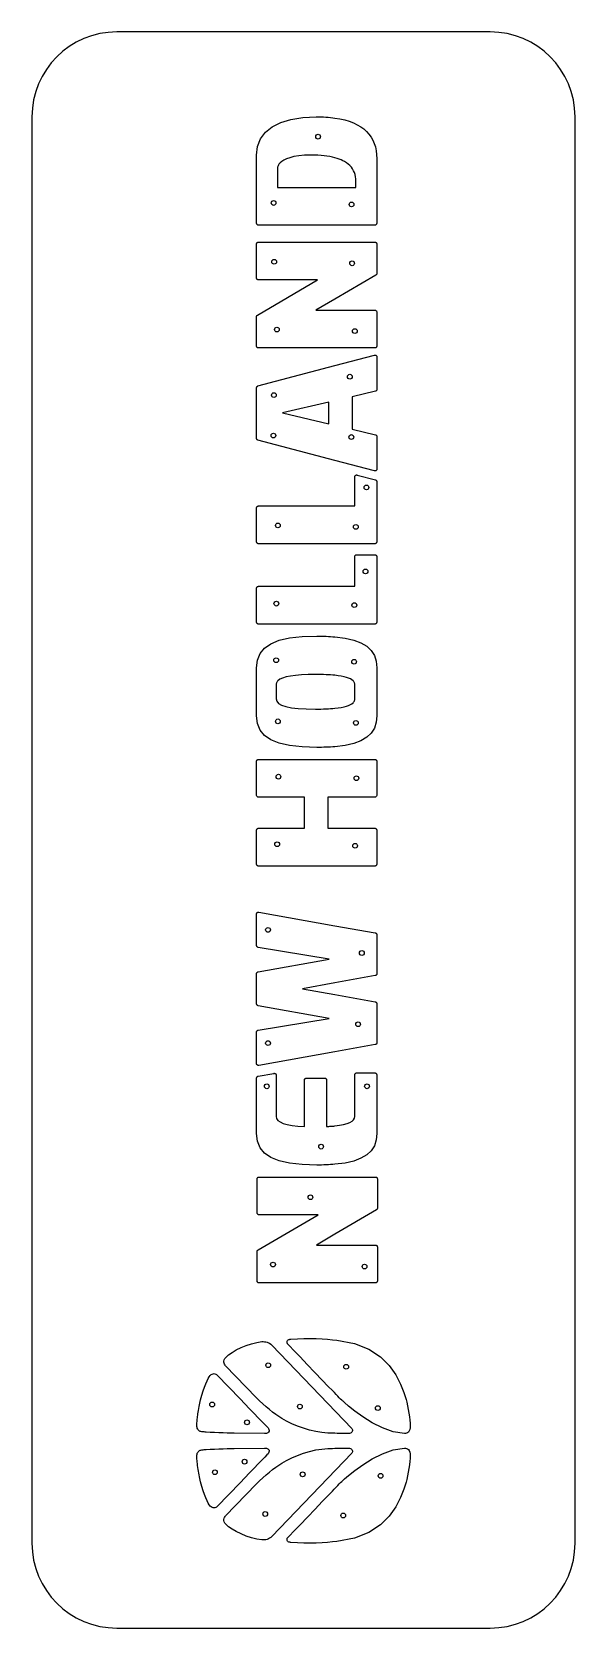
# Model space of a CAD drawing. Header units: millimetres. Extents: x 203 to 1016, y 25 to 2413.
import ezdxf

# ---------------------------------------------------------------- set-up
doc = ezdxf.new("R2010")
doc.units = ezdxf.units.MM
for name, color, linetype in [('HOLES-9-32', 5, 'Continuous'), ('PANEL-PROFILE', 1, 'Continuous'), ('REF-ARTWORK', 8, 'Continuous')]:
    doc.layers.add(name, color=color, linetype=linetype)

msp = doc.modelspace()

# ---------------------------------------------------------------- linework, layer by layer
at = {"layer": 'HOLES-9-32'}
for centre in [(631.3971, 2256.3004), (564.889, 2157.1509), (681.5289, 2154.9228), (565.6688, 2069.1418), (682.3087, 2066.9137), (569.7907, 1967.7641), (686.4306, 1965.536), (678.9665, 1897.2454), (565.3345, 1869.7286), (564.5547, 1809.2363), (681.1946, 1807.0082), (703.8097, 1731.5877), (571.2729, 1674.8056), (687.9128, 1672.5775), (702.3614, 1606.0354), (569.0109, 1557.7975), (685.6508, 1555.5694), (568.6766, 1473.1305), (685.3165, 1470.9024), (571.3263, 1381.6793), (687.9662, 1379.4512), (572.1061, 1298.9062), (688.746, 1296.6781), (570.2122, 1197.8629), (686.8521, 1195.6348), (556.5095, 1069.7484), (696.8784, 1035.2132), (691.3083, 928.5997), (556.5095, 900.4145), (554.6157, 835.8002), (704.6767, 835.8002), (635.9405, 745.5631), (620.0098, 669.8084), (563.9644, 569.193), (701.0004, 566.2028), (556.8208, 418.5327), (673.4607, 416.3046), (472.8924, 359.8439), (604.2119, 356.7312), (525.0484, 333.1728), (720.8518, 354.5031), (521.3863, 274.3083), (477.0143, 258.4662), (608.3338, 255.3535), (724.9737, 253.1254), (552.3646, 196.0587), (669.0045, 193.8306)]:
    msp.add_circle(centre, 3.57, dxfattribs=at)
at = {"layer": 'PANEL-PROFILE'}
for p, q in [((889, 2413), (330.2, 2413)), ((203.2, 2286), (203.2, 152.4)), ((1016, 152.4), (1016, 2286)), ((330.2, 25.4), (889, 25.4))]:
    msp.add_line(p, q, dxfattribs=at)
for centre, start, end in [((330.2, 2286), 90, 180), ((889, 2286), 360, 450), ((330.2, 152.4), 180, 270), ((889, 152.4), 270, 360)]:
    msp.add_arc(centre, 127, start, end, dxfattribs=at)
at = {"layer": 'REF-ARTWORK'}
for points in [[(656.4982, 2123.9587), (542.1838, 2123.9607), (541.6196, 2124.0175), (541.0945, 2124.1807), (540.6196, 2124.4396), (540.206, 2124.7838), (539.865, 2125.2024), (539.6076, 2125.6849), (539.445, 2126.2205), (539.3883, 2126.7988), (539.3886, 2228.7526), (540.8979, 2241.6651), (545.361, 2253.0565), (552.6808, 2262.865), (562.7599, 2271.0287), (575.5012, 2277.4859), (590.8075, 2282.1747), (608.5815, 2285.0333), (628.7261, 2285.9999), (632.4784, 2285.9703), (636.1498, 2285.8827), (639.7408, 2285.7385), (643.2515, 2285.5396), (646.6823, 2285.2874), (650.0335, 2284.9837), (653.3053, 2284.63), (656.4982, 2284.2279), (664.1794, 2282.9272), (671.3696, 2281.2761), (678.0656, 2279.2757), (684.2643, 2276.927), (689.9623, 2274.2311), (695.1565, 2271.189), (699.8436, 2267.8018), (704.0204, 2264.0704), (707.5799, 2260.0941), (710.6727, 2255.7871), (713.2963, 2251.153), (715.4483, 2246.1955), (717.1263, 2240.9183), (718.3279, 2235.3251), (719.0507, 2229.4197), (719.2921, 2223.2057), (719.2924, 2126.8011), (719.2355, 2126.222), (719.0721, 2125.6855), (718.8128, 2125.2023), (718.4682, 2124.7831), (718.0492, 2124.4384), (717.5663, 2124.179), (717.0304, 2124.0156), (716.452, 2123.9587), (656.4982, 2123.9587)], [(656.4982, 2180.5044), (688.11, 2180.5044), (688.11, 2189.4814), (687.9693, 2192.9972), (687.5471, 2196.3515), (686.8431, 2199.5423), (685.8571, 2202.5678), (684.5889, 2205.426), (683.0382, 2208.115), (681.2048, 2210.633), (679.0884, 2212.978), (676.4241, 2215.4019), (673.7986, 2217.3798), (671.1696, 2218.9995), (668.4952, 2220.3488), (665.7329, 2221.5154), (662.8408, 2222.5871), (659.7766, 2223.6517), (656.4982, 2224.797), (652.7732, 2225.7095), (648.843, 2226.5019), (644.7094, 2227.1738), (640.3738, 2227.7247), (635.8378, 2228.154), (631.1032, 2228.4613), (626.1716, 2228.646), (621.0444, 2228.7077), (611.005, 2228.4267), (602.393, 2227.6404), (595.0998, 2226.4338), (589.0168, 2224.8919), (584.0355, 2223.0996), (580.0471, 2221.1421), (576.9431, 2219.1042), (574.6148, 2217.0711), (573.6689, 2216.0727), (572.844, 2215.0405), (572.1416, 2213.9789), (571.5634, 2212.8925), (571.1109, 2211.7859), (570.7857, 2210.6636), (570.5894, 2209.5302), (570.5236, 2208.3901), (570.5236, 2180.5044), (656.4982, 2180.5044)], [(656.4962, 1940.2152), (542.1838, 1940.2152), (541.6195, 1940.2719), (541.0941, 1940.4345), (540.6189, 1940.6919), (540.2049, 1941.033), (539.8634, 1941.4465), (539.6057, 1941.9214), (539.4428, 1942.4466), (539.386, 1943.0108), (539.3864, 1987.0096), (539.4106, 1987.3643), (539.4816, 1987.7115), (539.5968, 1988.0477), (539.7538, 1988.3694), (539.9502, 1988.673), (540.1835, 1988.955), (540.4511, 1989.212), (540.7507, 1989.4404), (630.4756, 2042.0757), (542.1838, 2042.0754), (541.6195, 2042.1322), (541.0941, 2042.295), (540.6189, 2042.5526), (540.2049, 2042.8939), (539.8634, 2043.3075), (539.6057, 2043.7824), (539.4428, 2044.3073), (539.386, 2044.8709), (539.3864, 2095.8458), (539.4432, 2096.4002), (539.606, 2096.9145), (539.8637, 2097.3783), (540.2051, 2097.7811), (540.6191, 2098.1126), (541.0944, 2098.3623), (541.6198, 2098.5198), (542.1842, 2098.5746), (656.4982, 2098.5746), (716.452, 2098.5746), (717.0304, 2098.5198), (717.5663, 2098.3623), (718.0492, 2098.1126), (718.4682, 2097.7811), (718.8128, 2097.3783), (719.0721, 2096.9145), (719.2355, 2096.4002), (719.2924, 2095.8458), (719.2921, 2051.7334), (719.2688, 2051.356), (719.1997, 2050.9923), (719.0858, 2050.6455), (718.9283, 2050.319), (718.7281, 2050.016), (718.4865, 2049.7397), (718.2045, 2049.4934), (717.8832, 2049.2803), (656.4982, 2013.3482), (656.4982, 2013.3485), (628.272, 1996.7812), (656.4982, 1996.8258), (716.452, 1996.9394), (717.0304, 1996.8758), (717.5663, 1996.6944), (718.0492, 1996.4097), (718.4682, 1996.036), (718.8128, 1995.5877), (719.0721, 1995.0792), (719.2355, 1994.5248), (719.2924, 1993.9389), (719.2921, 1943.0108), (719.2341, 1942.4467), (719.0701, 1941.9213), (718.8113, 1941.446), (718.4689, 1941.0319), (718.0541, 1940.6903), (717.5782, 1940.4324), (717.0525, 1940.2694), (716.4882, 1940.2126), (716.4517, 1940.213), (656.4962, 1940.213), (656.4962, 1940.2152)], [(656.4982, 1913.8743), (715.7707, 1929.6002), (716.0927, 1929.6678), (716.4119, 1929.6988), (716.7276, 1929.6928), (717.0389, 1929.6497), (717.345, 1929.5692), (717.6451, 1929.4511), (717.9383, 1929.2953), (718.2237, 1929.1015), (718.4658, 1928.8782), (718.6789, 1928.6353), (718.862, 1928.3747), (719.0141, 1928.0984), (719.1342, 1927.8082), (719.2213, 1927.5061), (719.2742, 1927.1938), (719.2921, 1926.8734), (719.2918, 1878.216), (719.2491, 1877.7387), (719.1293, 1877.2851), (718.9386, 1876.8629), (718.683, 1876.4796), (718.3685, 1876.143), (718.0013, 1875.8605), (717.5874, 1875.64), (717.1328, 1875.4889), (682.3381, 1867.3756), (682.3384, 1818.6491), (717.1331, 1810.4914), (717.585, 1810.3424), (717.9981, 1810.1226), (718.3658, 1809.8401), (718.6816, 1809.5026), (718.9388, 1809.1182), (719.1306, 1808.6948), (719.2506, 1808.2403), (719.2921, 1807.7626), (719.2921, 1759.1049), (719.2741, 1758.7847), (719.2209, 1758.4727), (719.1336, 1758.1709), (719.0133, 1757.8811), (718.8611, 1757.6052), (718.678, 1757.3449), (718.4652, 1757.1023), (718.2237, 1756.879), (717.9581, 1756.7064), (717.6743, 1756.5647), (717.3754, 1756.4549), (717.0648, 1756.3782), (716.7455, 1756.3356), (716.4209, 1756.3281), (716.0943, 1756.3569), (715.7687, 1756.423), (656.4982, 1771.9906), (541.4563, 1802.1954), (541.0217, 1802.3591), (540.6251, 1802.5895), (540.2727, 1802.8786), (539.9707, 1803.2182), (539.7251, 1803.6004), (539.5421, 1804.0172), (539.4278, 1804.4605), (539.3883, 1804.9222), (539.3883, 1880.671), (539.4278, 1881.148), (539.5421, 1881.6017), (539.7251, 1882.0239), (539.9707, 1882.4065), (540.2727, 1882.7411), (540.6251, 1883.0196), (541.0217, 1883.2338), (541.4563, 1883.3755), (656.4982, 1913.8743)], [(647.4076, 1826.8314), (647.4076, 1859.1933), (578.2964, 1843.0114), (647.4076, 1826.8314)], [(656.4962, 1647.313), (542.1838, 1647.313), (541.6195, 1647.3697), (541.0941, 1647.5322), (540.6189, 1647.789), (540.2049, 1648.1287), (539.8634, 1648.5397), (539.6057, 1649.0107), (539.4428, 1649.53), (539.386, 1650.0863), (539.3864, 1701.0854), (539.4432, 1701.6411), (539.606, 1702.1599), (539.8637, 1702.6305), (540.2051, 1703.0413), (540.6191, 1703.3809), (541.0944, 1703.6376), (541.6198, 1703.8001), (542.1842, 1703.8568), (656.4982, 1703.8568), (686.3605, 1703.8568), (686.3605, 1747.4702), (686.3814, 1747.7853), (686.4424, 1748.0982), (686.5406, 1748.4042), (686.6734, 1748.699), (686.8381, 1748.9779), (687.0318, 1749.2363), (687.2519, 1749.4698), (687.4957, 1749.6738), (687.7591, 1749.8686), (688.0357, 1750.027), (688.3239, 1750.1486), (688.6222, 1750.2333), (688.9289, 1750.2808), (689.2425, 1750.2907), (689.5613, 1750.2627), (689.8839, 1750.1967), (717.2018, 1742.9695), (717.6502, 1742.8279), (718.0552, 1742.6143), (718.412, 1742.3374), (718.7153, 1742.006), (718.96, 1741.6287), (719.1411, 1741.2144), (719.2535, 1740.7717), (719.2921, 1740.3095), (719.2921, 1650.0863), (719.2353, 1649.53), (719.0718, 1649.0107), (718.8125, 1648.5397), (718.468, 1648.1287), (718.049, 1647.789), (717.5662, 1647.5322), (717.0302, 1647.3697), (716.4517, 1647.313), (656.4982, 1647.313), (656.4962, 1647.313)], [(656.4962, 1527.1581), (542.1838, 1527.1581), (541.6195, 1527.2148), (541.0941, 1527.3774), (540.6189, 1527.6347), (540.2049, 1527.9756), (539.8634, 1528.3889), (539.6057, 1528.8635), (539.4428, 1529.3881), (539.386, 1529.9517), (539.3864, 1580.884), (539.4432, 1581.4623), (539.606, 1581.998), (539.8637, 1582.4805), (540.2051, 1582.8991), (540.6191, 1583.2433), (541.0944, 1583.5022), (541.6198, 1583.6654), (542.1842, 1583.7222), (656.4982, 1583.7222), (656.4982, 1583.7241), (686.3605, 1583.7241), (686.3605, 1628.1771), (686.4174, 1628.7334), (686.5808, 1629.2527), (686.8402, 1629.7236), (687.1849, 1630.1346), (687.6041, 1630.4743), (688.0873, 1630.7311), (688.6238, 1630.8936), (689.2029, 1630.9503), (716.4501, 1630.9503), (717.0292, 1630.8936), (717.5657, 1630.7311), (718.0489, 1630.4743), (718.4681, 1630.1346), (718.8127, 1629.7236), (719.0721, 1629.2527), (719.2356, 1628.7334), (719.2924, 1628.1771), (719.2921, 1529.9536), (719.2341, 1529.3894), (719.0701, 1528.864), (718.8113, 1528.3887), (718.4689, 1527.9747), (718.0541, 1527.6331), (717.5782, 1527.3752), (717.0525, 1527.2123), (716.4882, 1527.1555), (716.4517, 1527.1558), (656.4962, 1527.1562), (656.4962, 1527.1581)], [(656.4982, 1508.0912), (671.7508, 1506.1386), (684.7571, 1503.158), (695.5825, 1499.1161), (704.2928, 1493.9794), (710.9533, 1487.7146), (715.6297, 1480.2884), (718.3874, 1471.6672), (719.2921, 1461.8178), (719.2921, 1390.1157), (718.3874, 1380.2588), (715.6297, 1371.632), (710.9533, 1364.2015), (704.2928, 1357.934), (695.5825, 1352.7958), (684.7571, 1348.7534), (671.7508, 1345.7733), (656.4982, 1343.8219), (653.3903, 1343.5665), (650.2027, 1343.3471), (646.9342, 1343.1631), (643.5837, 1343.014), (640.1502, 1342.8991), (636.6325, 1342.8178), (633.0296, 1342.7695), (629.3404, 1342.7535), (607.3616, 1343.4257), (588.6694, 1345.4812), (573.154, 1348.978), (560.7058, 1353.9743), (551.2149, 1360.528), (544.5716, 1368.6975), (540.666, 1378.5407), (539.3886, 1390.1157), (539.3883, 1461.8178), (540.6657, 1473.3721), (544.5712, 1483.2035), (551.2145, 1491.3682), (560.7054, 1497.9223), (573.1537, 1502.9221), (588.669, 1506.4238), (607.3612, 1508.4836), (629.34, 1509.1577), (633.0292, 1509.1417), (636.6322, 1509.0934), (640.1499, 1509.0122), (643.5835, 1508.8974), (646.934, 1508.7485), (650.2026, 1508.5649), (653.3903, 1508.346), (656.4982, 1508.0912)], [(656.4982, 1450.6373), (653.4161, 1450.9168), (650.1852, 1451.158), (646.8041, 1451.3612), (643.2712, 1451.5268), (639.5847, 1451.6551), (635.7432, 1451.7463), (631.7451, 1451.8008), (627.5887, 1451.8189), (616.4036, 1451.6745), (606.429, 1451.2392), (597.6527, 1450.5098), (590.0624, 1449.4833), (583.6461, 1448.1563), (578.3915, 1446.5257), (574.2864, 1444.5885), (571.3186, 1442.3413), (570.7193, 1441.6718), (570.1988, 1440.9899), (569.7575, 1440.292), (569.3957, 1439.5742), (569.1137, 1438.833), (568.9119, 1438.0646), (568.7905, 1437.2654), (568.75, 1436.4317), (568.75, 1415.4327), (569.6544, 1411.803), (572.3763, 1408.6665), (576.9284, 1406.0204), (583.3235, 1403.8618), (591.5745, 1402.1879), (601.6941, 1400.9958), (613.6952, 1400.2826), (627.5906, 1400.0455), (631.746, 1400.0638), (635.7434, 1400.1195), (639.5844, 1400.2135), (643.2705, 1400.347), (646.8033, 1400.521), (650.1845, 1400.7364), (653.4156, 1400.9944), (656.4982, 1401.296), (656.4982, 1401.2962), (661.5757, 1401.8864), (666.1736, 1402.6007), (670.2938, 1403.4397), (673.9382, 1404.4038), (677.1085, 1405.4937), (679.8067, 1406.7098), (682.0345, 1408.0528), (683.7938, 1409.5231), (684.4129, 1410.1885), (684.9425, 1410.8721), (685.3847, 1411.5752), (685.7417, 1412.2992), (686.0156, 1413.0456), (686.2087, 1413.8157), (686.3229, 1414.6109), (686.3605, 1415.4327), (686.3605, 1436.4317), (686.3229, 1437.2654), (686.2087, 1438.0644), (686.0156, 1438.8325), (685.7417, 1439.5735), (685.3847, 1440.2911), (684.9425, 1440.9891), (684.4129, 1441.6713), (683.7938, 1442.3413), (682.0344, 1443.8136), (679.8065, 1445.1619), (677.1083, 1446.3861), (673.938, 1447.4859), (670.2937, 1448.4612), (666.1736, 1449.3116), (661.5757, 1450.0371), (656.4982, 1450.6373)], [(656.4962, 1221.8688), (716.4517, 1221.8691), (717.0302, 1221.8123), (717.5662, 1221.6491), (718.049, 1221.39), (718.468, 1221.0458), (718.8125, 1220.6269), (719.0718, 1220.144), (719.2353, 1219.6077), (719.2921, 1219.0287), (719.2924, 1168.0987), (719.2355, 1167.5389), (719.0721, 1167.0114), (718.8128, 1166.5294), (718.4682, 1166.1058), (718.0492, 1165.7537), (717.5663, 1165.486), (717.0304, 1165.3159), (716.452, 1165.2563), (656.4982, 1165.2563), (656.4982, 1165.2583), (542.1842, 1165.2583), (541.6198, 1165.3179), (541.0944, 1165.488), (540.6191, 1165.7556), (540.2051, 1166.1075), (539.8637, 1166.5309), (539.606, 1167.0125), (539.4432, 1167.5395), (539.3864, 1168.0987), (539.386, 1219.0307), (539.4428, 1219.609), (539.6057, 1220.1446), (539.8634, 1220.6271), (540.2049, 1221.0457), (540.6189, 1221.3899), (541.0941, 1221.6488), (541.6195, 1221.812), (542.1838, 1221.8688), (610.8835, 1221.8688), (610.8839, 1268.3249), (542.1822, 1268.3249), (541.6178, 1268.3817), (541.0924, 1268.5449), (540.6171, 1268.8038), (540.2032, 1269.148), (539.8617, 1269.5666), (539.604, 1270.0491), (539.4412, 1270.5848), (539.3844, 1271.1631), (539.3841, 1322.0954), (539.4409, 1322.6516), (539.6038, 1323.1707), (539.8615, 1323.6413), (540.203, 1324.052), (540.617, 1324.3913), (541.0922, 1324.6478), (541.6176, 1324.8101), (542.1819, 1324.8667), (656.4962, 1324.8667), (656.5001, 1324.8667), (716.4517, 1324.8667), (717.0302, 1324.81), (717.5662, 1324.6475), (718.049, 1324.3908), (718.468, 1324.0513), (718.8125, 1323.6405), (719.0718, 1323.1699), (719.2353, 1322.6511), (719.2921, 1322.0954), (719.2924, 1271.1631), (719.2355, 1270.5848), (719.0721, 1270.0491), (718.8128, 1269.5666), (718.4682, 1269.148), (718.0492, 1268.8038), (717.5663, 1268.5449), (717.0304, 1268.3817), (716.452, 1268.3249), (656.5001, 1268.3249), (656.5001, 1268.3227), (645.8163, 1268.3227), (645.8163, 1221.8688), (656.4962, 1221.8688)], [(656.4982, 1076.0789), (716.973, 1065.2834), (717.4556, 1065.1635), (717.898, 1064.964), (718.2928, 1064.6933), (718.6325, 1064.3604), (718.9098, 1063.9738), (719.117, 1063.5422), (719.2469, 1063.0743), (719.2918, 1062.5789), (719.2918, 1062.557), (719.2921, 1004.1253), (719.2485, 1003.6244), (719.1219, 1003.1494), (718.9187, 1002.7096), (718.6452, 1002.3138), (718.3077, 1001.9713), (717.9126, 1001.6912), (717.4662, 1001.4823), (716.9749, 1001.354), (656.5001, 990.4449), (608.2723, 981.6952), (656.4982, 973.0123), (716.973, 962.1054), (717.4644, 961.9834), (717.9109, 961.7773), (718.3063, 961.4972), (718.6442, 961.1529), (718.918, 960.7543), (719.1216, 960.3114), (719.2484, 959.834), (719.2921, 959.3322), (719.2921, 900.9005), (719.2485, 900.3996), (719.1219, 899.9246), (718.9187, 899.4848), (718.6452, 899.089), (718.3077, 898.7465), (717.9126, 898.4664), (717.4662, 898.2575), (716.9749, 898.1292), (656.5001, 887.3337), (542.7051, 867.0606), (542.1687, 867.0074), (541.9204, 867.0188), (541.6758, 867.0528), (541.4362, 867.1086), (541.2031, 867.1859), (540.978, 867.284), (540.7624, 867.4024), (540.5577, 867.5405), (540.3653, 867.6978), (540.1458, 867.8986), (539.9517, 868.1206), (539.7843, 868.3612), (539.6447, 868.6181), (539.5342, 868.8887), (539.4537, 869.1707), (539.4046, 869.4615), (539.388, 869.7587), (539.388, 869.7881), (539.3883, 917.0382), (539.4329, 917.5391), (539.5622, 918.0141), (539.7693, 918.4539), (540.0471, 918.8497), (540.3888, 919.1922), (540.7874, 919.4723), (541.2361, 919.6812), (541.7278, 919.8095), (647.9082, 937.3093), (541.6606, 956.3762), (541.1904, 956.5063), (540.7581, 956.7182), (540.3713, 957.0024), (540.0377, 957.3494), (539.765, 957.7496), (539.5606, 958.1935), (539.4324, 958.6715), (539.388, 959.174), (539.3883, 1004.3077), (539.4328, 1004.8068), (539.5612, 1005.2773), (539.7657, 1005.7116), (540.0385, 1006.1024), (540.372, 1006.442), (540.7584, 1006.7229), (541.19, 1006.9378), (541.659, 1007.079), (647.9085, 1026.1701), (541.7281, 1043.6457), (541.2398, 1043.7739), (540.7928, 1043.9816), (540.3943, 1044.2603), (540.0518, 1044.6011), (539.7725, 1044.9955), (539.564, 1045.4347), (539.4334, 1045.9101), (539.3883, 1046.4128), (539.3883, 1046.4193), (539.3883, 1093.601), (539.4042, 1093.9212), (539.4514, 1094.2323), (539.5296, 1094.5317), (539.6381, 1094.8167), (539.7765, 1095.0846), (539.9441, 1095.3329), (540.1406, 1095.5589), (540.3653, 1095.76), (540.6062, 1095.9569), (540.8677, 1096.1212), (541.147, 1096.2526), (541.4409, 1096.3505), (541.7466, 1096.4143), (542.0611, 1096.4436), (542.3815, 1096.4379), (542.7048, 1096.3965), (656.4982, 1076.0789)], [(656.4982, 719.1114), (653.3903, 718.8491), (650.2027, 718.6242), (646.9342, 718.4361), (643.5837, 718.2838), (640.1502, 718.1667), (636.6325, 718.084), (633.0296, 718.035), (629.3404, 718.0188), (607.3616, 718.692), (588.6694, 720.7499), (573.154, 724.2498), (560.7058, 729.2489), (551.2149, 735.8044), (544.5716, 743.9738), (540.666, 753.8142), (539.3886, 765.3829), (539.3883, 848.2188), (539.4328, 848.6993), (539.5612, 849.1606), (539.7657, 849.5925), (540.0385, 849.9846), (540.372, 850.3265), (540.7584, 850.6079), (541.19, 850.8183), (541.659, 850.9475), (565.4555, 855.1968), (565.7561, 855.2241), (566.0594, 855.22), (566.3617, 855.1853), (566.6592, 855.121), (566.9482, 855.0278), (567.2248, 854.9068), (567.4854, 854.7587), (567.7262, 854.5845), (567.9664, 854.3761), (568.1744, 854.1448), (568.3504, 853.8934), (568.4943, 853.6243), (568.6062, 853.3404), (568.6861, 853.0441), (568.734, 852.7383), (568.75, 852.4255), (568.75, 790.6999), (569.4014, 787.5819), (571.3616, 784.8235), (574.6397, 782.4215), (579.2446, 780.373), (585.1853, 778.6751), (592.4709, 777.3248), (601.1104, 776.3191), (611.1127, 775.6551), (611.1127, 845.1514), (611.1695, 845.7305), (611.3323, 846.267), (611.59, 846.7502), (611.9315, 847.1694), (612.3454, 847.5141), (612.8207, 847.7735), (613.3461, 847.9369), (613.9105, 847.9938), (641.2265, 847.9938), (641.7822, 847.9369), (642.301, 847.7735), (642.7716, 847.5142), (643.1824, 847.1697), (643.5219, 846.7507), (643.7786, 846.2678), (643.9411, 845.7318), (643.9978, 845.1534), (643.9978, 775.6551), (645.6793, 775.743), (647.3284, 775.8375), (648.9442, 775.9388), (650.5261, 776.0473), (652.0731, 776.1632), (653.5847, 776.2868), (655.06, 776.4185), (656.4982, 776.5586), (656.4982, 776.5634), (663.5496, 777.4532), (669.6399, 778.59), (674.7757, 779.9755), (678.9634, 781.6116), (682.2092, 783.5002), (684.5198, 785.6432), (685.9014, 788.0425), (686.3605, 790.6999), (686.3605, 852.9932), (686.4174, 853.5495), (686.5808, 854.0688), (686.8402, 854.5398), (687.1849, 854.9508), (687.6041, 855.2905), (688.0873, 855.5473), (688.6238, 855.7098), (689.2029, 855.7665), (716.4501, 855.7665), (717.0292, 855.7098), (717.5657, 855.5473), (718.0489, 855.2905), (718.4681, 854.9508), (718.8127, 854.5398), (719.0721, 854.0688), (719.2356, 853.5495), (719.2924, 852.9932), (719.2921, 765.3829), (718.3874, 755.5142), (715.6297, 746.8839), (710.9533, 739.4562), (704.2928, 733.1957), (695.5825, 728.0665), (684.7571, 724.0332), (671.7508, 721.06), (656.4982, 719.1114)], [(656.4982, 541.7966), (543.0476, 541.7966), (542.4685, 541.8533), (541.932, 542.0158), (541.4488, 542.2726), (541.0295, 542.6123), (540.6849, 543.0233), (540.4255, 543.4942), (540.2621, 544.0135), (540.2052, 544.5698), (540.2052, 588.5222), (540.2303, 588.9001), (540.3032, 589.2638), (540.4203, 589.6098), (540.5783, 589.9347), (540.7735, 590.2351), (541.0024, 590.5076), (541.2615, 590.7486), (541.5473, 590.9549), (631.339, 643.5902), (543.0476, 643.5899), (542.4685, 643.6467), (541.932, 643.8099), (541.4488, 644.069), (541.0295, 644.4132), (540.6849, 644.8321), (540.4255, 645.315), (540.2621, 645.8513), (540.2052, 646.4303), (540.2052, 697.3604), (540.2621, 697.9236), (540.4255, 698.4462), (540.6849, 698.9176), (541.0295, 699.327), (541.4488, 699.664), (541.932, 699.9178), (542.4685, 700.0779), (543.0476, 700.1336), (656.4982, 700.1336), (717.3154, 700.1336), (717.8711, 700.0779), (718.3899, 699.9178), (718.8605, 699.664), (719.2713, 699.327), (719.6109, 698.9176), (719.8676, 698.4462), (720.0301, 697.9236), (720.0868, 697.3604), (720.0868, 653.2947), (720.0871, 653.2408), (720.0632, 652.8779), (719.9929, 652.5257), (719.8785, 652.1884), (719.7223, 651.8698), (719.5266, 651.5739), (719.2935, 651.3046), (719.0253, 651.066), (718.7244, 650.862), (656.4982, 614.4089), (629.0686, 598.3403), (656.4982, 598.3403), (717.3154, 598.3422), (717.8711, 598.2854), (718.3899, 598.1219), (718.8605, 597.8625), (719.2713, 597.5179), (719.6109, 597.0987), (719.8676, 596.6155), (720.0301, 596.079), (720.0868, 595.4999), (720.0868, 544.5698), (720.0288, 544.0119), (719.8664, 543.4919), (719.6106, 543.021), (719.2723, 542.6103), (718.8626, 542.2714), (718.3926, 542.0153), (717.8732, 541.8534), (717.3154, 541.7969), (656.4982, 541.7966)], [(493.1149, 417.6864), (493.1171, 417.6864), (492.1667, 418.7777), (491.3345, 420.0489), (490.7065, 421.4882), (490.3686, 423.0841), (490.4071, 424.8248), (490.9077, 426.6986), (491.9567, 428.6939), (493.64, 430.799), (497.392, 434.1238), (502.613, 437.7116), (508.9928, 441.3673), (516.2208, 444.8961), (523.987, 448.103), (531.9809, 450.7932), (539.8921, 452.7716), (547.4105, 453.8434), (549.3284, 453.9117), (551.2816, 453.8127), (553.2459, 453.5262), (555.1971, 453.0318), (557.1109, 452.3095), (558.9632, 451.339), (560.7297, 450.1001), (562.3862, 448.5725), (681.7707, 323.9859), (682.417, 323.0474), (682.7564, 321.9437), (682.7931, 320.7608), (682.5314, 319.5846), (681.9757, 318.5011), (681.1304, 317.5964), (679.9996, 316.9565), (678.5878, 316.6674), (677.404, 316.6167), (676.1594, 316.5832), (674.8637, 316.5647), (673.5264, 316.5591), (672.157, 316.564), (670.7652, 316.5775), (669.3604, 316.5972), (667.9524, 316.6209), (663.9511, 316.6231), (660.0329, 316.6708), (656.3367, 316.7498), (653.0012, 316.846), (650.1653, 316.9454), (647.9678, 317.0338), (646.5475, 317.0972), (646.0432, 317.1215), (637.2643, 317.7838), (628.1136, 319.2676), (618.803, 321.4565), (609.5445, 324.2346), (600.5503, 327.4857), (592.0322, 331.0936), (584.2024, 334.9421), (577.2728, 338.9152), (572.704, 341.8739), (568.0665, 345.0839), (563.3619, 348.5597), (558.5919, 352.316), (553.7579, 356.3673), (548.8615, 360.7284), (543.9042, 365.4137), (538.8877, 370.4379), (493.1149, 417.6864)], [(590.8435, 457.5272), (600.6022, 458.2708), (610.2539, 458.6206), (619.6871, 458.643), (628.7907, 458.4043), (637.4534, 457.9706), (645.5638, 457.4083), (653.0108, 456.7836), (659.683, 456.1629), (686.0609, 451.1929), (707.5166, 442.5365), (724.5881, 431.1624), (737.8137, 418.0395), (747.7314, 404.1367), (754.8795, 390.4228), (759.796, 377.8667), (763.0192, 367.4373), (764.1157, 363.134), (765.1984, 358.0624), (766.2301, 352.5257), (767.1734, 346.8273), (767.991, 341.2707), (768.6455, 336.1591), (769.0997, 331.7958), (769.3162, 328.4844), (769.2089, 325.0763), (768.6802, 322.3431), (767.8032, 320.2204), (766.6508, 318.6436), (765.296, 317.5483), (763.8117, 316.8701), (762.2711, 316.5445), (760.7469, 316.507), (744.0217, 319.1735), (727.6263, 324.9028), (712.1464, 332.6415), (698.1678, 341.3358), (686.276, 349.9321), (677.0567, 357.3768), (671.0957, 362.6163), (668.9785, 364.5969), (668.1328, 365.265), (666.857, 366.43), (665.1999, 368.0349), (663.2106, 370.0228), (660.938, 372.3368), (658.431, 374.9199), (655.7387, 377.7151), (652.9099, 380.6656), (646.7421, 386.9517), (637.6509, 396.3563), (626.7909, 407.6599), (615.3164, 419.6429), (604.3821, 431.0859), (595.1425, 440.7693), (588.7521, 447.4737), (586.3654, 449.9795), (586.0673, 450.2896), (585.8047, 450.6261), (585.5788, 450.9857), (585.391, 451.3655), (585.2426, 451.7624), (585.1349, 452.1732), (585.0694, 452.595), (585.0472, 453.0246), (585.1271, 453.9654), (585.3597, 454.7983), (585.7343, 455.5204), (586.2403, 456.1287), (586.8671, 456.6204), (587.6039, 456.9926), (588.4402, 457.2425), (589.3652, 457.3671), (590.8435, 457.5272)], [(449.9594, 330.4165), (449.962, 330.412), (450.099, 332.3173), (450.255, 334.2295), (450.4293, 336.1458), (450.6211, 338.0633), (450.8299, 339.9791), (451.055, 341.8904), (451.2957, 343.7943), (451.5514, 345.6879), (451.9587, 348.3546), (452.4094, 351.0947), (452.8977, 353.8688), (453.4183, 356.6375), (453.9655, 359.3614), (454.5338, 362.0009), (455.1176, 364.5167), (455.7113, 366.8693), (457.5995, 373.8124), (459.54, 380.1445), (461.4935, 385.8283), (463.4203, 390.8262), (465.2812, 395.1007), (467.0365, 398.6143), (468.6468, 401.3296), (470.0727, 403.209), (471.5236, 404.5585), (472.965, 405.45), (474.3765, 405.9307), (475.7379, 406.0477), (477.0291, 405.8483), (478.2296, 405.3796), (479.3194, 404.6889), (480.2782, 403.8233), (514.7546, 368.1649), (521.9565, 360.7099), (529.0184, 353.3925), (535.7278, 346.4374), (541.8722, 340.0693), (547.2389, 334.513), (551.6154, 329.9934), (554.7891, 326.7351), (556.5476, 324.963), (557.3323, 323.9148), (557.9121, 322.6094), (558.182, 321.1708), (558.0369, 319.7233), (557.3719, 318.3909), (556.082, 317.2979), (554.0622, 316.5684), (551.2076, 316.3265), (505.6175, 316.8943), (503.7116, 316.9382), (500.1148, 317.022), (495.1964, 317.1491), (489.326, 317.3228), (482.8729, 317.5467), (476.2064, 317.8241), (469.6959, 318.1583), (463.7109, 318.5527), (462.3011, 318.6392), (460.9647, 318.71), (459.6938, 318.7897), (458.4808, 318.9032), (457.3178, 319.0751), (456.1969, 319.3301), (455.1105, 319.6931), (454.0506, 320.1888), (452.9934, 320.9115), (452.0762, 321.8378), (451.3069, 322.9453), (450.6935, 324.2116), (450.2441, 325.6143), (449.9666, 327.1309), (449.8691, 328.7392), (449.9594, 330.4165)], [(449.9575, 280.6217), (449.8671, 282.3113), (449.9647, 283.9231), (450.2422, 285.4367), (450.6916, 286.832), (451.305, 288.0889), (452.0743, 289.1871), (452.9915, 290.1066), (454.0487, 290.8271), (455.1085, 291.3297), (456.195, 291.6963), (457.3158, 291.9526), (458.4789, 292.1246), (459.6919, 292.238), (460.9627, 292.3187), (462.2991, 292.3926), (463.7089, 292.4855), (469.6939, 292.8817), (476.2044, 293.2201), (482.8709, 293.5021), (489.3241, 293.7293), (495.1945, 293.9033), (500.1129, 294.0257), (503.7097, 294.098), (505.6156, 294.1217), (551.2057, 294.6894), (554.0603, 294.4471), (556.0801, 293.7183), (557.37, 292.6278), (558.035, 291.3006), (558.18, 289.8615), (557.9102, 288.4355), (557.3304, 287.1474), (556.5456, 286.1221), (554.7891, 284.3497), (551.62, 281.0903), (547.2492, 276.5678), (541.8877, 271.0064), (535.7463, 264.63), (529.0361, 257.6626), (521.9679, 250.3283), (514.7526, 242.8511), (480.2759, 207.2614), (479.3171, 206.3951), (478.2274, 205.7041), (477.0268, 205.2353), (475.7357, 205.0359), (474.3742, 205.1529), (472.9627, 205.6335), (471.5214, 206.5248), (470.0705, 207.8737), (468.6446, 209.7531), (467.0342, 212.468), (465.2789, 215.9802), (463.4181, 220.2517), (461.4912, 225.2444), (459.5378, 230.9201), (457.5972, 237.2409), (455.709, 244.1686), (455.1153, 246.5338), (454.5315, 249.0543), (453.9632, 251.6936), (453.416, 254.4152), (452.8954, 257.1825), (452.4071, 259.9592), (451.9564, 262.7087), (451.5491, 265.3945), (451.1413, 268.4632), (450.8018, 271.3214), (450.5261, 273.9079), (450.31, 276.1615), (450.1494, 278.021), (450.04, 279.425), (449.9774, 280.3123), (449.9575, 280.6217)], [(493.1168, 193.3967), (538.8873, 240.6452), (543.9039, 245.668), (548.8611, 250.3482), (553.7575, 254.7012), (558.5915, 258.7425), (563.3616, 262.4874), (568.0661, 265.9515), (572.7036, 269.1501), (577.2725, 272.0988), (584.2021, 276.0951), (592.0319, 279.9601), (600.55, 283.5778), (609.5442, 286.8321), (618.8027, 289.607), (628.1133, 291.7864), (637.264, 293.2542), (646.0429, 293.8944), (646.5472, 293.9187), (647.9675, 293.9824), (650.165, 294.0717), (653.0009, 294.1727), (656.3364, 294.2716), (660.0326, 294.3545), (663.9508, 294.4077), (667.9521, 294.4173), (669.3601, 294.4564), (670.7648, 294.4875), (672.1567, 294.5089), (673.526, 294.5192), (674.8634, 294.5168), (676.1591, 294.5), (677.4037, 294.4674), (678.5875, 294.4173), (679.9993, 294.1054), (681.1301, 293.4483), (681.9754, 292.5313), (682.5311, 291.4397), (682.7928, 290.2585), (682.7561, 289.073), (682.4167, 287.9683), (681.7704, 287.0297), (562.3859, 162.5122), (560.7294, 160.9839), (558.9629, 159.7445), (557.1106, 158.7736), (555.1968, 158.051), (553.2456, 157.5566), (551.2813, 157.2699), (549.3281, 157.1708), (547.4102, 157.239), (539.8918, 158.2915), (531.9805, 160.2605), (523.9867, 162.9481), (516.2205, 166.1564), (508.9924, 169.6875), (502.6127, 173.3436), (497.3917, 176.9267), (493.6397, 180.2389), (491.9564, 182.3588), (490.9074, 184.3654), (490.4068, 186.2474), (490.3683, 187.9936), (490.7062, 189.5929), (491.3342, 191.0339), (492.1664, 192.3053), (493.1168, 193.3961), (493.1168, 193.3967)], [(589.3636, 153.7166), (588.3492, 153.8368), (587.471, 154.1035), (586.7287, 154.5035), (586.122, 155.0233), (585.6506, 155.6496), (585.3142, 156.3692), (585.1126, 157.1687), (585.0455, 158.0347), (585.0726, 158.4655), (585.1415, 158.8885), (585.251, 159.301), (585.3998, 159.7001), (585.5867, 160.0827), (585.8104, 160.4461), (586.0697, 160.7874), (586.3634, 161.1036), (588.7548, 163.614), (595.1565, 170.3297), (604.4101, 180.0271), (615.3571, 191.4829), (626.8388, 203.4734), (637.6969, 214.7754), (646.7728, 224.1652), (652.908, 230.4195), (655.7367, 233.3665), (658.4291, 236.1546), (660.936, 238.7292), (663.2087, 241.0356), (665.198, 243.0192), (666.855, 244.6256), (668.1309, 245.8001), (668.9766, 246.4881), (671.0938, 248.4686), (677.0548, 253.7079), (686.274, 261.1522), (698.1658, 269.7481), (712.1445, 278.442), (727.6243, 286.1803), (744.0197, 291.9094), (760.7449, 294.5758), (762.2691, 294.5237), (763.8097, 294.1876), (765.294, 293.5031), (766.6488, 292.4057), (767.8012, 290.831), (768.6782, 288.7145), (769.2069, 285.9918), (769.3142, 282.5983), (769.0977, 279.2712), (768.6436, 274.8945), (767.989, 269.7719), (767.1715, 264.2072), (766.2282, 258.5041), (765.1965, 252.9662), (764.1137, 247.8972), (763.0172, 243.6009), (759.7941, 233.1653), (754.8775, 220.6069), (747.7295, 206.8944), (737.8118, 192.9962), (724.5862, 179.8812), (707.5147, 168.5178), (686.059, 159.8746), (659.6811, 154.9202), (653.0089, 154.2802), (645.5619, 153.6465), (637.4515, 153.0831), (628.7888, 152.6539), (619.6852, 152.4228), (610.2519, 152.4538), (600.6003, 152.8109), (590.8416, 153.5578), (590.6348, 153.5685), (590.3723, 153.5997), (589.9749, 153.6496), (589.3636, 153.7166)]]:
    msp.add_lwpolyline(points, close=True, dxfattribs=at)

doc.saveas('drawing.dxf')
